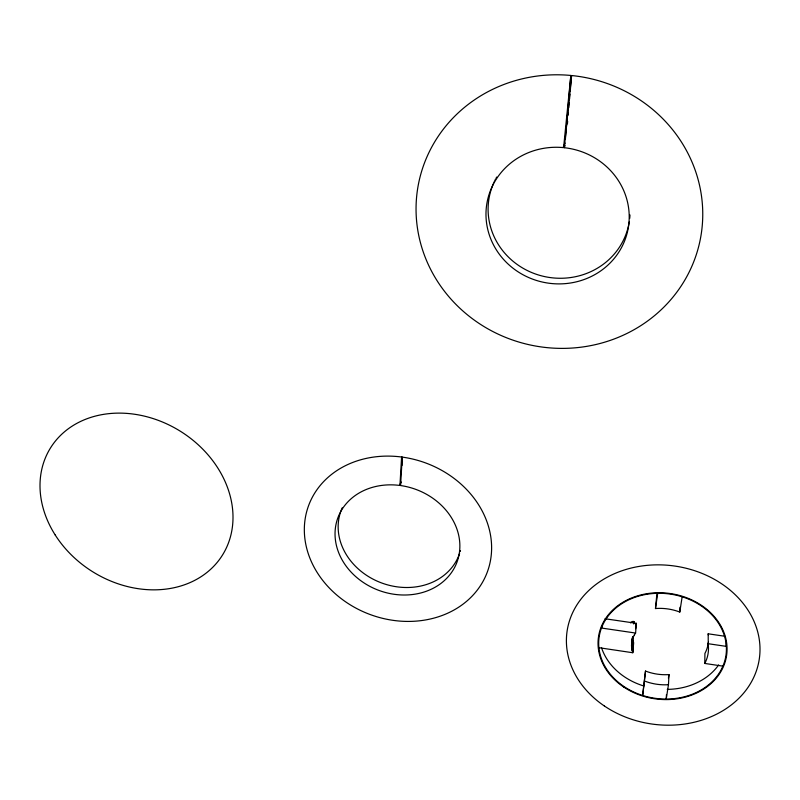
<?xml version="1.0" encoding="UTF-8"?>
<svg xmlns="http://www.w3.org/2000/svg" width="800" height="800" viewBox="0 0 800 800"><rect width="100%" height="100%" fill="white"/><g stroke="black" fill="none" stroke-linecap="round" stroke-linejoin="round"><path stroke-width="1.2" d="M722.9 666.14L704.78 663.45L705.73 661.5A46.31 38.06 8 0 0 708.27 645.02L708.18 633.81L725.06 636.28M704.78 663.45L704.92 653.43L705.87 651.5A45.85 37.8 7.8 0 0 708.38 642.3M598.9 647.7L632.79 652.74C630.68 646.98 631.24 640.33 634.32 635.02M656.97 593.15L655.47 608.55L657.06 608.43A46.31 38.06 8 0 1 677.33 611.17L679.79 612.05L679.99 607.24M666.47 694.53L666.23 699.06L668.47 684.68L668.98 674.58L667.44 674.68A45.85 37.8 7.8 0 1 647.88 671.92L645.51 671.06L642.66 695.47L645.51 671.06M399.94 485.46L401.6 457.02L401.04 456.94A95.33 80.71 20.6 0 0 315.1 569.01A95.33 80.71 20.6 0 0 476.85 590.68A95.33 80.71 20.6 0 0 402.86 457.19L402.24 457.1L400.58 485.55A63.54 53.78 20.6 0 1 450.04 574.51A63.54 53.78 20.6 0 1 342.23 560.1A63.54 53.78 20.6 0 1 399.47 485.4L401.27 482.04M565.37 139.37L570.84 75.46L568.84 75.28A143.61 136.54 11 0 0 430.06 268.24A143.61 136.54 11 0 0 676.63 292.43A143.61 136.54 11 0 0 573.96 75.78L571.58 75.53L564.32 147.71A71.75 68.18 11.1 0 1 616.22 255.9A71.75 68.18 11.1 0 1 492.83 243.55A71.75 68.18 11.1 0 1 563.08 147.58L565.05 143.06M567.43 123.8L567.65 121.32M568.18 115.13L568.39 112.66M568.82 107.71L569.24 102.76M569.56 99.04L569.99 94.09M570.2 91.62L571.58 75.53M634.26 635.12L635.58 633.05L636.42 623.34L605.05 618.76M632.79 652.74L633.65 642.9L632.44 637.04M635.62 628.74L635.99 623.95M631.53 645.81L632.18 638.3M632.6 637.11L631.6 647.23M633.7 623.97L633.92 621.51L633.65 622.54M632.43 639.39L632.65 636.96M631.8 648.9L632.68 639.11M632.12 650.47L633 640.69M563.59 147.63L570.84 75.46M601.75 625.63L601.46 628.04L635.58 633.05M655.47 608.55L657.71 593.29M668.42 678.15L668.98 674.58M679.79 612.05L682.16 596.79M564.32 147.71L565.04 145.42M635.48 624.77L636.42 623.34M668.47 684.68L666.92 684.78A46.31 38.06 8 0 1 647.16 681.97L644.78 681.11M708.06 643.7L726.33 646.38L726.31 642.66M708.18 633.81L708.38 635.13M402.24 457.1L402.44 461.52M401.6 457.02L401.99 465.46M718.65 664.93A64.07 52.83 7.8 0 1 667.26 689.38M643.81 685.99A64.07 52.83 7.8 0 1 601.47 647.52M630.52 622.85A3.16 2.62 9 0 1 633.87 621.5M459.59 553.45A63.02 53.49 20.6 0 1 380.47 582.52A63.02 53.49 20.6 0 1 342.22 507.82M460.47 550.54A63.02 53.49 20.6 0 1 460.2 551.52M629.24 221.95A71.1 67.66 10.8 0 1 539.95 275.42A71.1 67.66 10.8 0 1 493.54 183.32M494.02 182.25A71.1 67.66 10.8 0 1 494.52 181.2M495.03 180.15A71.1 67.66 10.8 0 1 495.57 179.11M496.13 178.08A71.1 67.66 10.8 0 1 496.7 177.05M629.97 214.95A71.1 67.66 10.8 0 1 629.7 218.46M633.4 642.14L632.58 652.12L633.4 642.14M601.88 626.95L601.34 628.35A64.07 52.65 8 0 0 598.86 647.34L599.03 648.82A64.07 52.65 8 0 0 642.19 695.32L643.88 695.85A64.07 52.65 8 0 0 664.91 699.06L666.69 699.06A64.07 52.65 8 0 0 722.43 667.22L723.04 665.84A64.07 52.65 8 0 0 726.36 646.75L726.25 645.24A64.07 52.65 8 0 0 682.65 596.94L680.9 596.4A64.07 52.65 8 0 0 659.08 593.28L657.25 593.3A64.07 52.65 8 0 0 601.88 626.95M604.38 705.99A97.1 79.81 7.9 0 0 759.19 659.66A97.1 79.81 7.9 0 0 626.03 569.45A97.1 79.81 7.9 0 0 604.38 705.99M623.83 687.09A64.72 53.18 8 0 0 726.61 655.43A64.72 53.18 8 0 0 637.24 595.95A64.72 53.18 8 0 0 623.83 687.09M55.23 535.02A101.31 82.81 31.9 0 0 222.19 555.53A101.31 82.81 31.9 0 0 132.07 413.91A101.31 82.81 31.9 0 0 55.23 535.02"/></g></svg>
